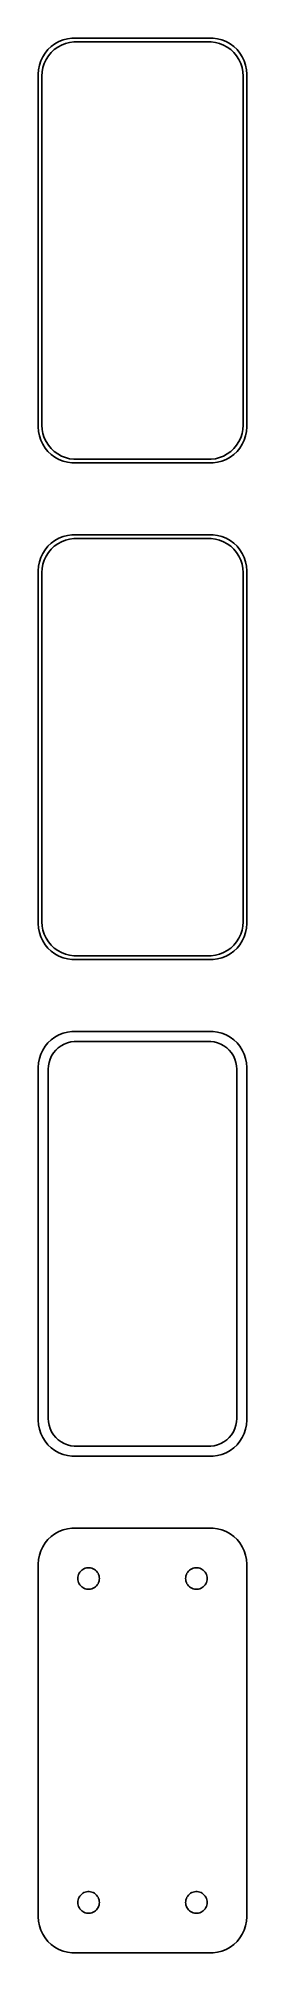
# Model space of a CAD drawing. Header units: metres. Extents: x -14 to 14, y 178 to 443.
import ezdxf

# ---------------------------------------------------------------- set-up
doc = ezdxf.new("R2010")
doc.units = ezdxf.units.M

msp = doc.modelspace()

# ---------------------------------------------------------------- linework, layer by layer
for p, q in [((-13.1448, 441.923), (-13.5451, 441.439)), ((-12.6871, 442.353), (-13.1448, 441.923)), ((-12.7126, 441.502), (-12.2778, 441.91)), ((-12.1791, 442.722), (-12.6871, 442.353)), ((-12.2778, 441.91), (-11.7952, 442.261)), ((-11.6289, 443.024), (-12.1791, 442.722)), ((-11.7952, 442.261), (-11.2724, 442.548)), ((-11.0451, 443.255), (-11.6289, 443.024)), ((-11.2724, 442.548), (-10.7178, 442.768)), ((-10.4369, 443.411), (-11.0451, 443.255)), ((-10.7178, 442.768), (-10.1401, 442.916)), ((-9.81395, 443.49), (-10.4369, 443.411)), ((-10.1401, 442.916), (-9.54825, 442.991)), ((9.81395, 443.49), (-9.81395, 443.49)), ((-9.54825, 442.991), (9.54825, 442.991)), ((9.54825, 442.991), (10.1401, 442.916)), ((10.4369, 443.411), (9.81395, 443.49)), ((10.1401, 442.916), (10.7178, 442.768)), ((11.0451, 443.255), (10.4369, 443.411)), ((10.7178, 442.768), (11.2724, 442.548)), ((11.6289, 443.024), (11.0451, 443.255)), ((11.2724, 442.548), (11.7952, 442.261)), ((12.1791, 442.722), (11.6289, 443.024)), ((11.7952, 442.261), (12.2778, 441.91)), ((12.6871, 442.353), (12.1791, 442.722)), ((12.2778, 441.91), (12.7126, 441.502)), ((13.1448, 441.923), (12.6871, 442.353)), ((13.5451, 441.439), (13.1448, 441.923)), ((-14.4606, 439.127), (-14.5, 438.5)), ((-14.3429, 439.743), (-14.4606, 439.127)), ((-14.1489, 440.341), (-14.3429, 439.743)), ((-13.8815, 440.909), (-14.1489, 440.341)), ((-13.9625, 438.845), (-13.8508, 439.431)), ((-13.5451, 441.439), (-13.8815, 440.909)), ((-13.8508, 439.431), (-13.6664, 439.999)), ((-13.6664, 439.999), (-13.4124, 440.538)), ((-13.4124, 440.538), (-13.0928, 441.042)), ((-13.0928, 441.042), (-12.7126, 441.502)), ((12.7126, 441.502), (13.0928, 441.042)), ((13.0928, 441.042), (13.4124, 440.538)), ((13.4124, 440.538), (13.6664, 439.999)), ((13.8815, 440.909), (13.5451, 441.439)), ((13.6664, 439.999), (13.8508, 439.431)), ((13.8508, 439.431), (13.9625, 438.845)), ((14.1489, 440.341), (13.8815, 440.909)), ((14.3429, 439.743), (14.1489, 440.341)), ((14.4606, 439.127), (14.3429, 439.743)), ((14.5, 438.5), (14.4606, 439.127)), ((-14.5, 438.5), (-14.5, 389.5)), ((-14, 438.25), (-13.9625, 438.845)), ((-14, 389.75), (-14, 438.25)), ((13.9625, 438.845), (14, 438.25)), ((14, 438.25), (14, 389.75)), ((14.5, 389.5), (14.5, 438.5)), ((-14.5, 389.5), (-14.4606, 388.873)), ((-14.4606, 388.873), (-14.3429, 388.257)), ((-13.9625, 389.155), (-14, 389.75)), ((-13.8508, 388.569), (-13.9625, 389.155)), ((-13.6664, 388.001), (-13.8508, 388.569)), ((13.8508, 388.569), (13.6664, 388.001)), ((13.9625, 389.155), (13.8508, 388.569)), ((14, 389.75), (13.9625, 389.155)), ((14.3429, 388.257), (14.4606, 388.873)), ((14.4606, 388.873), (14.5, 389.5)), ((-14.3429, 388.257), (-14.1489, 387.659)), ((-14.1489, 387.659), (-13.8815, 387.091)), ((-13.8815, 387.091), (-13.5451, 386.561)), ((-13.4124, 387.462), (-13.6664, 388.001)), ((-13.5451, 386.561), (-13.1448, 386.077)), ((-13.0928, 386.958), (-13.4124, 387.462)), ((-13.1448, 386.077), (-12.6871, 385.647)), ((-12.7126, 386.498), (-13.0928, 386.958)), ((-12.2778, 386.09), (-12.7126, 386.498)), ((-11.7952, 385.739), (-12.2778, 386.09)), ((-11.2724, 385.452), (-11.7952, 385.739)), ((11.7952, 385.739), (11.2724, 385.452)), ((12.2778, 386.09), (11.7952, 385.739)), ((12.7126, 386.498), (12.2778, 386.09)), ((12.6871, 385.647), (13.1448, 386.077)), ((13.0928, 386.958), (12.7126, 386.498)), ((13.4124, 387.462), (13.0928, 386.958)), ((13.1448, 386.077), (13.5451, 386.561)), ((13.6664, 388.001), (13.4124, 387.462)), ((13.5451, 386.561), (13.8815, 387.091)), ((13.8815, 387.091), (14.1489, 387.659)), ((14.1489, 387.659), (14.3429, 388.257)), ((-12.6871, 385.647), (-12.1791, 385.278)), ((-12.1791, 385.278), (-11.6289, 384.976)), ((-11.6289, 384.976), (-11.0451, 384.745)), ((-10.7178, 385.232), (-11.2724, 385.452)), ((-11.0451, 384.745), (-10.4369, 384.589)), ((-10.1401, 385.084), (-10.7178, 385.232)), ((-10.4369, 384.589), (-9.81395, 384.51)), ((-9.54825, 385.009), (-10.1401, 385.084)), ((-9.81395, 384.51), (9.81395, 384.51)), ((9.54825, 385.009), (-9.54825, 385.009)), ((10.1401, 385.084), (9.54825, 385.009)), ((9.81395, 384.51), (10.4369, 384.589)), ((10.7178, 385.232), (10.1401, 385.084)), ((10.4369, 384.589), (11.0451, 384.745)), ((11.2724, 385.452), (10.7178, 385.232)), ((11.0451, 384.745), (11.6289, 384.976)), ((11.6289, 384.976), (12.1791, 385.278)), ((12.1791, 385.278), (12.6871, 385.647)), ((-13.5451, 372.439), (-13.8815, 371.909)), ((-13.1448, 372.923), (-13.5451, 372.439)), ((-12.6871, 373.353), (-13.1448, 372.923)), ((-13.0928, 372.042), (-12.7126, 372.502)), ((-12.7126, 372.502), (-12.2778, 372.91)), ((-12.1791, 373.722), (-12.6871, 373.353)), ((-12.2778, 372.91), (-11.7952, 373.261)), ((-11.6289, 374.024), (-12.1791, 373.722)), ((-11.7952, 373.261), (-11.2724, 373.548)), ((-11.0451, 374.255), (-11.6289, 374.024)), ((-11.2724, 373.548), (-10.7178, 373.768)), ((-10.4369, 374.411), (-11.0451, 374.255)), ((-10.7178, 373.768), (-10.1401, 373.916)), ((-9.81395, 374.49), (-10.4369, 374.411)), ((-10.1401, 373.916), (-9.54825, 373.991)), ((9.81395, 374.49), (-9.81395, 374.49)), ((-9.54825, 373.991), (9.54825, 373.991)), ((9.54825, 373.991), (10.1401, 373.916)), ((10.4369, 374.411), (9.81395, 374.49)), ((10.1401, 373.916), (10.7178, 373.768)), ((11.0451, 374.255), (10.4369, 374.411)), ((10.7178, 373.768), (11.2724, 373.548)), ((11.6289, 374.024), (11.0451, 374.255)), ((11.2724, 373.548), (11.7952, 373.261)), ((12.1791, 373.722), (11.6289, 374.024)), ((11.7952, 373.261), (12.2778, 372.91)), ((12.6871, 373.353), (12.1791, 373.722)), ((12.2778, 372.91), (12.7126, 372.502)), ((13.1448, 372.923), (12.6871, 373.353)), ((12.7126, 372.502), (13.0928, 372.042)), ((13.5451, 372.439), (13.1448, 372.923)), ((13.8815, 371.909), (13.5451, 372.439)), ((-14.4606, 370.127), (-14.5, 369.5)), ((-14.3429, 370.743), (-14.4606, 370.127)), ((-14.1489, 371.341), (-14.3429, 370.743)), ((-13.8815, 371.909), (-14.1489, 371.341)), ((-14, 369.25), (-13.9625, 369.845)), ((-13.9625, 369.845), (-13.8508, 370.431)), ((-13.8508, 370.431), (-13.6664, 370.999)), ((-13.6664, 370.999), (-13.4124, 371.538)), ((-13.4124, 371.538), (-13.0928, 372.042)), ((13.0928, 372.042), (13.4124, 371.538)), ((13.4124, 371.538), (13.6664, 370.999)), ((13.6664, 370.999), (13.8508, 370.431)), ((13.8508, 370.431), (13.9625, 369.845)), ((14.1489, 371.341), (13.8815, 371.909)), ((13.9625, 369.845), (14, 369.25)), ((14.3429, 370.743), (14.1489, 371.341)), ((14.4606, 370.127), (14.3429, 370.743)), ((14.5, 369.5), (14.4606, 370.127)), ((-14.5, 369.5), (-14.5, 320.5)), ((-14, 320.75), (-14, 369.25)), ((14, 369.25), (14, 320.75)), ((14.5, 320.5), (14.5, 369.5)), ((-14.5, 320.5), (-14.4606, 319.873)), ((-14.4606, 319.873), (-14.3429, 319.257)), ((-14.3429, 319.257), (-14.1489, 318.659)), ((-13.9625, 320.155), (-14, 320.75)), ((-13.8508, 319.569), (-13.9625, 320.155)), ((-13.6664, 319.001), (-13.8508, 319.569)), ((13.8508, 319.569), (13.6664, 319.001)), ((13.9625, 320.155), (13.8508, 319.569)), ((14, 320.75), (13.9625, 320.155)), ((14.1489, 318.659), (14.3429, 319.257)), ((14.3429, 319.257), (14.4606, 319.873)), ((14.4606, 319.873), (14.5, 320.5)), ((-14.1489, 318.659), (-13.8815, 318.091)), ((-13.8815, 318.091), (-13.5451, 317.561)), ((-13.4124, 318.462), (-13.6664, 319.001)), ((-13.5451, 317.561), (-13.1448, 317.077)), ((-13.0928, 317.958), (-13.4124, 318.462)), ((-13.1448, 317.077), (-12.6871, 316.647)), ((-12.7126, 317.498), (-13.0928, 317.958)), ((-12.2778, 317.09), (-12.7126, 317.498)), ((-12.6871, 316.647), (-12.1791, 316.278)), ((-11.7952, 316.739), (-12.2778, 317.09)), ((-11.2724, 316.452), (-11.7952, 316.739)), ((11.7952, 316.739), (11.2724, 316.452)), ((12.2778, 317.09), (11.7952, 316.739)), ((12.1791, 316.278), (12.6871, 316.647)), ((12.7126, 317.498), (12.2778, 317.09)), ((12.6871, 316.647), (13.1448, 317.077)), ((13.0928, 317.958), (12.7126, 317.498)), ((13.4124, 318.462), (13.0928, 317.958)), ((13.1448, 317.077), (13.5451, 317.561)), ((13.6664, 319.001), (13.4124, 318.462)), ((13.5451, 317.561), (13.8815, 318.091)), ((13.8815, 318.091), (14.1489, 318.659)), ((-12.1791, 316.278), (-11.6289, 315.976)), ((-11.6289, 315.976), (-11.0451, 315.745)), ((-10.7178, 316.232), (-11.2724, 316.452)), ((-11.0451, 315.745), (-10.4369, 315.589)), ((-10.1401, 316.084), (-10.7178, 316.232)), ((-10.4369, 315.589), (-9.81395, 315.51)), ((-9.54825, 316.009), (-10.1401, 316.084)), ((-9.81395, 315.51), (9.81395, 315.51)), ((9.54825, 316.009), (-9.54825, 316.009)), ((10.1401, 316.084), (9.54825, 316.009)), ((9.81395, 315.51), (10.4369, 315.589)), ((10.7178, 316.232), (10.1401, 316.084)), ((10.4369, 315.589), (11.0451, 315.745)), ((11.2724, 316.452), (10.7178, 316.232)), ((11.0451, 315.745), (11.6289, 315.976)), ((11.6289, 315.976), (12.1791, 316.278)), ((-13.5451, 303.439), (-13.8815, 302.909)), ((-13.1448, 303.923), (-13.5451, 303.439)), ((-12.6871, 304.353), (-13.1448, 303.923)), ((-12.1791, 304.722), (-12.6871, 304.353)), ((-11.6289, 305.024), (-12.1791, 304.722)), ((-12.0707, 302.899), (-11.7165, 303.231)), ((-11.7165, 303.231), (-11.3234, 303.517)), ((-11.0451, 305.255), (-11.6289, 305.024)), ((-11.3234, 303.517), (-10.8975, 303.751)), ((-10.4369, 305.411), (-11.0451, 305.255)), ((-10.8975, 303.751), (-10.4457, 303.93)), ((-10.4457, 303.93), (-9.97507, 304.051)), ((-9.81395, 305.49), (-10.4369, 305.411)), ((-9.97507, 304.051), (-9.49297, 304.112)), ((9.81395, 305.49), (-9.81395, 305.49)), ((-9.49297, 304.112), (9.49297, 304.112)), ((9.49297, 304.112), (9.97507, 304.051)), ((10.4369, 305.411), (9.81395, 305.49)), ((9.97507, 304.051), (10.4457, 303.93)), ((11.0451, 305.255), (10.4369, 305.411)), ((10.4457, 303.93), (10.8975, 303.751)), ((10.8975, 303.751), (11.3234, 303.517)), ((11.6289, 305.024), (11.0451, 305.255)), ((11.3234, 303.517), (11.7165, 303.231)), ((12.1791, 304.722), (11.6289, 305.024)), ((11.7165, 303.231), (12.0707, 302.899)), ((12.6871, 304.353), (12.1791, 304.722)), ((13.1448, 303.923), (12.6871, 304.353)), ((13.5451, 303.439), (13.1448, 303.923)), ((13.8815, 302.909), (13.5451, 303.439)), ((-14.4606, 301.127), (-14.5, 300.5)), ((-14.3429, 301.743), (-14.4606, 301.127)), ((-14.1489, 302.341), (-14.3429, 301.743)), ((-13.8815, 302.909), (-14.1489, 302.341)), ((-13.1195, 300.25), (-13.089, 300.735)), ((-13.089, 300.735), (-12.9979, 301.212)), ((-12.9979, 301.212), (-12.8477, 301.674)), ((-12.8477, 301.674), (-12.6408, 302.114)), ((-12.6408, 302.114), (-12.3805, 302.524)), ((-12.3805, 302.524), (-12.0707, 302.899)), ((12.0707, 302.899), (12.3805, 302.524)), ((12.3805, 302.524), (12.6408, 302.114)), ((12.6408, 302.114), (12.8477, 301.674)), ((12.8477, 301.674), (12.9979, 301.212)), ((12.9979, 301.212), (13.089, 300.735)), ((13.089, 300.735), (13.1195, 300.25)), ((14.1489, 302.341), (13.8815, 302.909)), ((14.3429, 301.743), (14.1489, 302.341)), ((14.4606, 301.127), (14.3429, 301.743)), ((14.5, 300.5), (14.4606, 301.127)), ((-14.5, 300.5), (-14.5, 251.5)), ((-13.1195, 251.75), (-13.1195, 300.25)), ((13.1195, 300.25), (13.1195, 251.75)), ((14.5, 251.5), (14.5, 300.5)), ((-14.5, 251.5), (-14.4606, 250.873)), ((-14.4606, 250.873), (-14.3429, 250.257)), ((-14.3429, 250.257), (-14.1489, 249.659)), ((-13.089, 251.265), (-13.1195, 251.75)), ((-12.9979, 250.788), (-13.089, 251.265)), ((-12.8477, 250.326), (-12.9979, 250.788)), ((-12.6408, 249.886), (-12.8477, 250.326)), ((12.8477, 250.326), (12.6408, 249.886)), ((12.9979, 250.788), (12.8477, 250.326)), ((13.089, 251.265), (12.9979, 250.788)), ((13.1195, 251.75), (13.089, 251.265)), ((14.1489, 249.659), (14.3429, 250.257)), ((14.3429, 250.257), (14.4606, 250.873)), ((14.4606, 250.873), (14.5, 251.5)), ((-14.1489, 249.659), (-13.8815, 249.091)), ((-13.8815, 249.091), (-13.5451, 248.561)), ((-13.5451, 248.561), (-13.1448, 248.077)), ((-13.1448, 248.077), (-12.6871, 247.647)), ((-12.6871, 247.647), (-12.1791, 247.278)), ((-12.3805, 249.476), (-12.6408, 249.886)), ((-12.0707, 249.101), (-12.3805, 249.476)), ((-11.7165, 248.769), (-12.0707, 249.101)), ((-11.3234, 248.483), (-11.7165, 248.769)), ((-10.8975, 248.249), (-11.3234, 248.483)), ((-10.4457, 248.07), (-10.8975, 248.249)), ((-9.97507, 247.949), (-10.4457, 248.07)), ((-9.49297, 247.888), (-9.97507, 247.949)), ((9.49297, 247.888), (-9.49297, 247.888)), ((9.97507, 247.949), (9.49297, 247.888)), ((10.4457, 248.07), (9.97507, 247.949)), ((10.8975, 248.249), (10.4457, 248.07)), ((11.3234, 248.483), (10.8975, 248.249)), ((11.7165, 248.769), (11.3234, 248.483)), ((12.0707, 249.101), (11.7165, 248.769)), ((12.3805, 249.476), (12.0707, 249.101)), ((12.1791, 247.278), (12.6871, 247.647)), ((12.6408, 249.886), (12.3805, 249.476)), ((12.6871, 247.647), (13.1448, 248.077)), ((13.1448, 248.077), (13.5451, 248.561)), ((13.5451, 248.561), (13.8815, 249.091)), ((13.8815, 249.091), (14.1489, 249.659)), ((-12.1791, 247.278), (-11.6289, 246.976)), ((-11.6289, 246.976), (-11.0451, 246.745)), ((-11.0451, 246.745), (-10.4369, 246.589)), ((-10.4369, 246.589), (-9.81395, 246.51)), ((-9.81395, 246.51), (9.81395, 246.51)), ((9.81395, 246.51), (10.4369, 246.589)), ((10.4369, 246.589), (11.0451, 246.745)), ((11.0451, 246.745), (11.6289, 246.976)), ((11.6289, 246.976), (12.1791, 247.278)), ((-13.5451, 234.439), (-13.8815, 233.909)), ((-13.1448, 234.923), (-13.5451, 234.439)), ((-12.6871, 235.353), (-13.1448, 234.923)), ((-12.1791, 235.722), (-12.6871, 235.353)), ((-11.6289, 236.024), (-12.1791, 235.722)), ((-11.0451, 236.255), (-11.6289, 236.024)), ((-10.4369, 236.411), (-11.0451, 236.255)), ((-9.81395, 236.49), (-10.4369, 236.411)), ((9.81395, 236.49), (-9.81395, 236.49)), ((10.4369, 236.411), (9.81395, 236.49)), ((11.0451, 236.255), (10.4369, 236.411)), ((11.6289, 236.024), (11.0451, 236.255)), ((12.1791, 235.722), (11.6289, 236.024)), ((12.6871, 235.353), (12.1791, 235.722)), ((13.1448, 234.923), (12.6871, 235.353)), ((13.5451, 234.439), (13.1448, 234.923)), ((13.8815, 233.909), (13.5451, 234.439)), ((-14.4606, 232.127), (-14.5, 231.5)), ((-14.5, 231.5), (-14.5, 182.5)), ((-14.3429, 232.743), (-14.4606, 232.127)), ((-14.1489, 233.341), (-14.3429, 232.743)), ((-13.8815, 233.909), (-14.1489, 233.341)), ((14.1489, 233.341), (13.8815, 233.909)), ((14.3429, 232.743), (14.1489, 233.341)), ((14.4606, 232.127), (14.3429, 232.743)), ((14.5, 231.5), (14.4606, 232.127)), ((14.5, 182.5), (14.5, 231.5)), ((-9, 229.5), (-8.98816, 229.688)), ((-8.98816, 229.312), (-9, 229.5)), ((-8.98816, 229.688), (-8.95287, 229.873)), ((-8.95287, 229.127), (-8.98816, 229.312)), ((-8.95287, 229.873), (-8.89465, 230.052)), ((-8.89465, 228.948), (-8.95287, 229.127)), ((-8.89465, 230.052), (-8.81445, 230.223)), ((-8.81445, 228.777), (-8.89465, 228.948)), ((-8.81445, 230.223), (-8.71352, 230.382)), ((-8.71352, 228.618), (-8.81445, 228.777)), ((-8.71352, 230.382), (-8.59344, 230.527)), ((-8.59344, 230.527), (-8.45613, 230.656)), ((-8.45613, 230.656), (-8.30373, 230.766)), ((-8.30373, 230.766), (-8.13866, 230.857)), ((-8.13866, 230.857), (-7.96352, 230.927)), ((-7.96352, 230.927), (-7.78107, 230.973)), ((-7.78107, 230.973), (-7.59418, 230.997)), ((-7.59418, 230.997), (-7.40581, 230.997)), ((-7.40581, 230.997), (-7.21892, 230.973)), ((-7.21892, 230.973), (-7.03647, 230.927)), ((-7.03647, 230.927), (-6.86133, 230.857)), ((-6.86133, 230.857), (-6.69626, 230.766)), ((-6.69626, 230.766), (-6.54385, 230.656)), ((-6.54385, 230.656), (-6.40654, 230.527)), ((-6.40654, 230.527), (-6.28647, 230.382)), ((-6.28647, 230.382), (-6.18553, 230.223)), ((-6.18553, 228.777), (-6.28647, 228.618)), ((-6.18553, 230.223), (-6.10533, 230.052)), ((-6.10533, 228.948), (-6.18553, 228.777)), ((-6.10533, 230.052), (-6.04712, 229.873)), ((-6.04712, 229.127), (-6.10533, 228.948)), ((-6.04712, 229.873), (-6.01183, 229.688)), ((-6.01183, 229.312), (-6.04712, 229.127)), ((-6.01183, 229.688), (-6, 229.5)), ((-6, 229.5), (-6.01183, 229.312)), ((6, 229.5), (6.01183, 229.688)), ((6.01183, 229.312), (6, 229.5)), ((6.01183, 229.688), (6.04712, 229.873)), ((6.04712, 229.127), (6.01183, 229.312)), ((6.04712, 229.873), (6.10533, 230.052)), ((6.10533, 228.948), (6.04712, 229.127)), ((6.10533, 230.052), (6.18553, 230.223)), ((6.18553, 228.777), (6.10533, 228.948)), ((6.18553, 230.223), (6.28647, 230.382)), ((6.28647, 228.618), (6.18553, 228.777)), ((6.28647, 230.382), (6.40654, 230.527)), ((6.40654, 230.527), (6.54385, 230.656)), ((6.54385, 230.656), (6.69626, 230.766)), ((6.69626, 230.766), (6.86133, 230.857)), ((6.86133, 230.857), (7.03647, 230.927)), ((7.03647, 230.927), (7.21892, 230.973)), ((7.21892, 230.973), (7.40581, 230.997)), ((7.40581, 230.997), (7.59418, 230.997)), ((7.59418, 230.997), (7.78107, 230.973)), ((7.78107, 230.973), (7.96352, 230.927)), ((7.96352, 230.927), (8.13866, 230.857)), ((8.13866, 230.857), (8.30373, 230.766)), ((8.30373, 230.766), (8.45613, 230.656)), ((8.45613, 230.656), (8.59344, 230.527)), ((8.59344, 230.527), (8.71352, 230.382)), ((8.71352, 230.382), (8.81445, 230.223)), ((8.81445, 228.777), (8.71352, 228.618)), ((8.81445, 230.223), (8.89465, 230.052)), ((8.89465, 228.948), (8.81445, 228.777)), ((8.89465, 230.052), (8.95287, 229.873)), ((8.95287, 229.127), (8.89465, 228.948)), ((8.95287, 229.873), (8.98816, 229.688)), ((8.98816, 229.312), (8.95287, 229.127)), ((8.98816, 229.688), (9, 229.5)), ((9, 229.5), (8.98816, 229.312)), ((-8.59344, 228.473), (-8.71352, 228.618)), ((-8.45613, 228.344), (-8.59344, 228.473)), ((-8.30373, 228.234), (-8.45613, 228.344)), ((-8.13866, 228.143), (-8.30373, 228.234)), ((-7.96352, 228.073), (-8.13866, 228.143)), ((-7.78107, 228.027), (-7.96352, 228.073)), ((-7.59418, 228.003), (-7.78107, 228.027)), ((-7.40581, 228.003), (-7.59418, 228.003)), ((-7.21892, 228.027), (-7.40581, 228.003)), ((-7.03647, 228.073), (-7.21892, 228.027)), ((-6.86133, 228.143), (-7.03647, 228.073)), ((-6.69626, 228.234), (-6.86133, 228.143)), ((-6.54385, 228.344), (-6.69626, 228.234)), ((-6.40654, 228.473), (-6.54385, 228.344)), ((-6.28647, 228.618), (-6.40654, 228.473)), ((6.40654, 228.473), (6.28647, 228.618)), ((6.54385, 228.344), (6.40654, 228.473)), ((6.69626, 228.234), (6.54385, 228.344)), ((6.86133, 228.143), (6.69626, 228.234)), ((7.03647, 228.073), (6.86133, 228.143)), ((7.21892, 228.027), (7.03647, 228.073)), ((7.40581, 228.003), (7.21892, 228.027)), ((7.59418, 228.003), (7.40581, 228.003)), ((7.78107, 228.027), (7.59418, 228.003)), ((7.96352, 228.073), (7.78107, 228.027)), ((8.13866, 228.143), (7.96352, 228.073)), ((8.30373, 228.234), (8.13866, 228.143)), ((8.45613, 228.344), (8.30373, 228.234)), ((8.59344, 228.473), (8.45613, 228.344)), ((8.71352, 228.618), (8.59344, 228.473)), ((-9, 184.5), (-8.98816, 184.688)), ((-8.98816, 184.312), (-9, 184.5)), ((-8.98816, 184.688), (-8.95287, 184.873)), ((-8.95287, 184.127), (-8.98816, 184.312)), ((-8.95287, 184.873), (-8.89465, 185.052)), ((-8.89465, 183.948), (-8.95287, 184.127)), ((-8.89465, 185.052), (-8.81445, 185.223)), ((-8.81445, 183.777), (-8.89465, 183.948)), ((-8.81445, 185.223), (-8.71352, 185.382)), ((-8.71352, 183.618), (-8.81445, 183.777)), ((-8.71352, 185.382), (-8.59344, 185.527)), ((-8.59344, 183.473), (-8.71352, 183.618)), ((-8.59344, 185.527), (-8.45613, 185.656)), ((-8.45613, 185.656), (-8.30373, 185.766)), ((-8.30373, 185.766), (-8.13866, 185.857)), ((-8.13866, 185.857), (-7.96352, 185.927)), ((-7.96352, 185.927), (-7.78107, 185.973)), ((-7.78107, 185.973), (-7.59418, 185.997)), ((-7.59418, 185.997), (-7.40581, 185.997)), ((-7.40581, 185.997), (-7.21892, 185.973)), ((-7.21892, 185.973), (-7.03647, 185.927)), ((-7.03647, 185.927), (-6.86133, 185.857)), ((-6.86133, 185.857), (-6.69626, 185.766)), ((-6.69626, 185.766), (-6.54385, 185.656)), ((-6.54385, 185.656), (-6.40654, 185.527)), ((-6.40654, 185.527), (-6.28647, 185.382)), ((-6.28647, 183.618), (-6.40654, 183.473)), ((-6.28647, 185.382), (-6.18553, 185.223)), ((-6.18553, 183.777), (-6.28647, 183.618)), ((-6.18553, 185.223), (-6.10533, 185.052)), ((-6.10533, 183.948), (-6.18553, 183.777)), ((-6.10533, 185.052), (-6.04712, 184.873)), ((-6.04712, 184.127), (-6.10533, 183.948)), ((-6.04712, 184.873), (-6.01183, 184.688)), ((-6.01183, 184.312), (-6.04712, 184.127)), ((-6.01183, 184.688), (-6, 184.5)), ((-6, 184.5), (-6.01183, 184.312)), ((6, 184.5), (6.01183, 184.688)), ((6.01183, 184.312), (6, 184.5)), ((6.01183, 184.688), (6.04712, 184.873)), ((6.04712, 184.127), (6.01183, 184.312)), ((6.04712, 184.873), (6.10533, 185.052)), ((6.10533, 183.948), (6.04712, 184.127)), ((6.10533, 185.052), (6.18553, 185.223)), ((6.18553, 183.777), (6.10533, 183.948)), ((6.18553, 185.223), (6.28647, 185.382)), ((6.28647, 183.618), (6.18553, 183.777)), ((6.28647, 185.382), (6.40654, 185.527)), ((6.40654, 183.473), (6.28647, 183.618)), ((6.40654, 185.527), (6.54385, 185.656)), ((6.54385, 185.656), (6.69626, 185.766)), ((6.69626, 185.766), (6.86133, 185.857)), ((6.86133, 185.857), (7.03647, 185.927)), ((7.03647, 185.927), (7.21892, 185.973)), ((7.21892, 185.973), (7.40581, 185.997)), ((7.40581, 185.997), (7.59418, 185.997)), ((7.59418, 185.997), (7.78107, 185.973)), ((7.78107, 185.973), (7.96352, 185.927)), ((7.96352, 185.927), (8.13866, 185.857)), ((8.13866, 185.857), (8.30373, 185.766)), ((8.30373, 185.766), (8.45613, 185.656)), ((8.45613, 185.656), (8.59344, 185.527)), ((8.59344, 185.527), (8.71352, 185.382)), ((8.71352, 183.618), (8.59344, 183.473)), ((8.71352, 185.382), (8.81445, 185.223)), ((8.81445, 183.777), (8.71352, 183.618)), ((8.81445, 185.223), (8.89465, 185.052)), ((8.89465, 183.948), (8.81445, 183.777)), ((8.89465, 185.052), (8.95287, 184.873)), ((8.95287, 184.127), (8.89465, 183.948)), ((8.95287, 184.873), (8.98816, 184.688)), ((8.98816, 184.312), (8.95287, 184.127)), ((8.98816, 184.688), (9, 184.5)), ((9, 184.5), (8.98816, 184.312)), ((-14.5, 182.5), (-14.4606, 181.873)), ((-14.4606, 181.873), (-14.3429, 181.257)), ((-14.3429, 181.257), (-14.1489, 180.659)), ((-8.45613, 183.344), (-8.59344, 183.473)), ((-8.30373, 183.234), (-8.45613, 183.344)), ((-8.13866, 183.143), (-8.30373, 183.234)), ((-7.96352, 183.073), (-8.13866, 183.143)), ((-7.78107, 183.027), (-7.96352, 183.073)), ((-7.59418, 183.003), (-7.78107, 183.027)), ((-7.40581, 183.003), (-7.59418, 183.003)), ((-7.21892, 183.027), (-7.40581, 183.003)), ((-7.03647, 183.073), (-7.21892, 183.027)), ((-6.86133, 183.143), (-7.03647, 183.073)), ((-6.69626, 183.234), (-6.86133, 183.143)), ((-6.54385, 183.344), (-6.69626, 183.234)), ((-6.40654, 183.473), (-6.54385, 183.344)), ((6.54385, 183.344), (6.40654, 183.473)), ((6.69626, 183.234), (6.54385, 183.344)), ((6.86133, 183.143), (6.69626, 183.234)), ((7.03647, 183.073), (6.86133, 183.143)), ((7.21892, 183.027), (7.03647, 183.073)), ((7.40581, 183.003), (7.21892, 183.027)), ((7.59418, 183.003), (7.40581, 183.003)), ((7.78107, 183.027), (7.59418, 183.003)), ((7.96352, 183.073), (7.78107, 183.027)), ((8.13866, 183.143), (7.96352, 183.073)), ((8.30373, 183.234), (8.13866, 183.143)), ((8.45613, 183.344), (8.30373, 183.234)), ((8.59344, 183.473), (8.45613, 183.344)), ((14.1489, 180.659), (14.3429, 181.257)), ((14.3429, 181.257), (14.4606, 181.873)), ((14.4606, 181.873), (14.5, 182.5)), ((-14.1489, 180.659), (-13.8815, 180.091)), ((-13.8815, 180.091), (-13.5451, 179.561)), ((-13.5451, 179.561), (-13.1448, 179.077)), ((-13.1448, 179.077), (-12.6871, 178.647)), ((-12.6871, 178.647), (-12.1791, 178.278)), ((-12.1791, 178.278), (-11.6289, 177.976)), ((11.6289, 177.976), (12.1791, 178.278)), ((12.1791, 178.278), (12.6871, 178.647)), ((12.6871, 178.647), (13.1448, 179.077)), ((13.1448, 179.077), (13.5451, 179.561)), ((13.5451, 179.561), (13.8815, 180.091)), ((13.8815, 180.091), (14.1489, 180.659)), ((-11.6289, 177.976), (-11.0451, 177.745)), ((-11.0451, 177.745), (-10.4369, 177.589)), ((-10.4369, 177.589), (-9.81395, 177.51)), ((-9.81395, 177.51), (9.81395, 177.51)), ((9.81395, 177.51), (10.4369, 177.589)), ((10.4369, 177.589), (11.0451, 177.745)), ((11.0451, 177.745), (11.6289, 177.976))]:
    msp.add_line(p, q)

doc.saveas('drawing.dxf')
